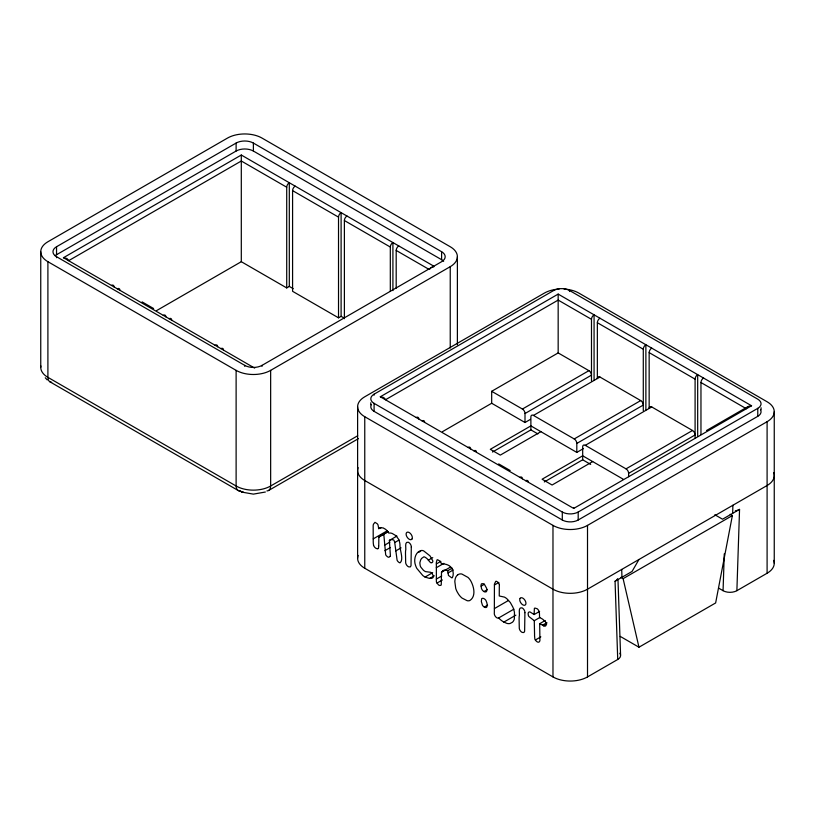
<?xml version="1.0" encoding="UTF-8"?>
<svg xmlns="http://www.w3.org/2000/svg" width="815" height="815" viewBox="0 0 815 815"><rect width="100%" height="100%" fill="white"/><g stroke="black" fill="none" stroke-linecap="round" stroke-linejoin="round"><path stroke-width="1.22" d="M40.75 251.723L40.75 367.371M373.627 545.225L373.525 544.787A10.463 6.041 60 0 1 373.28 542.994A32.794 18.928 60 0 1 373.229 541.506L373.168 525.583A12.785 7.376 60 0 1 373.453 524.218L374.981 522.303L377.284 523.8A4.472 2.577 60 0 1 378.017 524.901L378.588 527.916M499.34 584.824L499.014 583.571A2.476 1.436 60 0 0 498.373 582.531L496.559 581.35A3.301 1.905 60 0 0 495.703 581.38L494.461 584.009A12.459 7.192 60 0 0 494.42 585.007L494.348 611.963A26.192 15.118 60 0 1 494.328 612.462L494.298 613.695A3.739 2.16 60 0 0 494.43 614.469A3.321 1.915 60 0 0 495.153 616.099L495.683 616.792A3.83 2.211 60 0 0 497.211 617.943L497.822 618.116A3.454 1.997 60 0 0 498.637 617.964L513.908 609.141M452.223 568.126L447.812 570.673L448.444 575.421L451.765 577.845A2.985 1.722 60 0 0 452.356 577.652C454.261 573.943 453.059 568.208 449.452 565.844A17.767 10.259 60 0 0 441.536 564.316L440.844 562.156A2.934 1.691 60 0 0 440.232 561.26L437.614 559.732A3.005 1.732 60 0 0 436.993 559.946L436.351 562.37L436.382 581.696A3.372 1.946 60 0 0 436.646 582.501L438.46 584.875A4.33 2.506 60 0 0 439.733 585.465L440.813 585.323A3.403 1.966 60 0 0 441.251 584.834L441.496 572.262L442.963 570.653M390.232 556.329L388.908 557.266A4.411 2.547 60 0 1 387.604 556.859L386.32 555.738A3.291 1.905 60 0 1 385.678 554.73L383.967 536.036A5.511 3.179 60 0 0 383.865 535.098C383.07 533.255 380.238 535.801 379.199 536.688A3.81 2.201 60 0 0 378.843 537.146L378.741 545.785M378.731 546.203L378.496 548.149M736.882 590.681A9.77 5.644 0 0 1 723.068 590.692L724.27 553.854M732.644 513.379L732.909 505.249M735.293 510.832A9.77 5.644 0 0 0 739.551 509.385L736.882 590.681L767.098 573.24A24.419 14.1 0 0 0 773.73 560.384M429.546 269.368L430.952 267.605L433.967 266.709M730.169 514.296L732.369 515.569L715.641 602.947L638.97 647.212L620.225 636.393M746.581 407.918L748.435 406.359L751.552 405.758L558.163 294.093L380.299 396.783L573.699 508.438L751.552 405.758M638.97 559.487L632.063 571.447L615.06 581.268L617.729 659.478L587.513 676.919A24.419 14.1 0 0 1 552.977 676.919L364.763 568.259A24.419 14.1 0 0 1 358.131 555.402M520.143 598.322L520.683 597.864A4.533 2.618 60 0 1 524.982 600.339L525.532 601.419A3.861 2.231 60 0 1 525.543 604.679L524.992 605.148A4.533 2.618 60 0 1 520.704 602.672L520.143 601.592A3.861 2.231 60 0 1 520.133 598.332M457.745 574.85L458.855 574.229A13.05 7.539 60 0 1 461.85 574.025L468.034 577.438A10.33 5.96 60 0 1 470.53 580.494C473.841 586.158 476.439 596.417 469.746 600.573A12.266 7.08 60 0 1 467.199 600.716L462.034 598.078A12.225 7.06 60 0 1 458.499 594.104L457.042 591.609A13.009 7.508 60 0 1 455.717 588.338L454.831 581.625A16.901 9.76 60 0 1 457.724 574.82M380.829 527.509L378.843 528.64A18.327 10.585 60 0 1 380.452 527.926L383.05 527.865L385.495 529.261A9.322 5.389 60 0 1 387.532 531.37L388.653 533.03L390.538 533.041A15.933 9.199 60 0 1 392.178 533.448L396.07 535.75L398.535 539.194A10.34 5.97 60 0 1 399.197 540.793L399.696 542.607A44.122 25.479 60 0 1 399.951 544.349C399.564 549.891 404.087 559.334 400.073 562.849A4.024 2.323 60 0 1 398.881 562.34L398.097 561.667A3.505 2.027 60 0 1 397.099 560.221L394.725 542.525A9.658 5.573 60 0 0 394.531 541.629L393.767 539.968L392.229 539.642A30.98 17.879 60 0 0 391.485 539.683L391.292 539.703A10.87 6.276 60 0 0 389.356 540.396M56.541 246.741L236.116 143.063A12.215 7.05 0 0 1 253.383 143.063L441.608 251.723A12.215 7.05 0 0 1 441.608 261.697L262.022 365.375A12.215 7.05 0 0 1 244.755 365.375L56.541 256.715A12.215 7.05 0 0 1 56.541 246.741L56.541 254.718A12.215 7.05 0 0 0 55.114 255.706M56.541 254.718L236.116 151.04A12.215 7.05 0 0 1 253.383 151.04L441.608 259.7A12.215 7.05 0 0 1 443.645 261.269M254.667 368.105L63.448 257.713L241.301 155.023L433.611 266.057M68.623 260.698L241.301 161.003L286.717 187.226L286.717 287.919L289.305 286.422L293.217 288.683M156.612 310.596L241.301 261.697L286.717 287.919M295.173 186.126A3.668 2.119 -60 0 0 292.585 190.618L292.585 291.312L338.52 317.83L341.108 316.332L344.042 318.023M47.902 261.697L236.116 370.367A24.419 14.1 0 0 0 270.651 370.367L450.237 266.678A24.419 14.1 0 0 0 450.237 246.741L262.022 138.081A24.419 14.1 0 0 0 227.487 138.081L47.902 241.76A24.419 14.1 0 0 0 47.902 261.697L47.902 377.345A9.77 5.644 -60 0 0 51.64 382.276M374.085 411.341L374.085 403.364A11.237 6.489 0 0 1 374.085 394.185L553.67 290.507A11.237 6.489 0 0 1 569.553 290.507L757.777 399.177A11.237 6.489 0 0 1 757.777 408.346L757.777 416.322L578.192 520.001A11.237 6.489 0 0 1 562.299 520.001L374.085 411.341A11.237 6.489 0 0 1 371.324 404.78M385.485 399.768L558.163 300.083L591.486 319.317L591.486 380.758M357.693 435.76L270.651 486.005A9.77 5.644 60 0 1 266.923 490.936M268.634 490.477L358.427 438.643M442.413 431.706L491.679 403.262L491.679 391.302L558.163 352.915L588.899 370.662A3.668 2.119 60 0 1 591.486 375.145L525.003 413.531L525.003 422.506L530.453 419.358M522.415 409.048L588.899 370.662M533.468 415.426L599.952 377.039L640.702 400.572A3.668 2.119 60 0 1 643.29 405.055L576.806 443.442L576.806 452.406L583.346 448.637M492.494 452.04L530.881 429.882L537.89 433.926M540.895 431.675L500.318 455.106L490.294 449.32L530.881 425.888L576.806 452.406M373.229 538.878L387.349 530.728M379.311 536.576L387.971 531.574M378.863 537.167L387.991 531.808M396.936 536.056L389.366 540.427L390.344 554.76A7.671 4.432 60 0 1 390.242 556.35M384.507 545.215L389.937 542.077M394.725 542.525L399.055 540.029M574.218 438.949L640.702 400.572M384.874 550.695L390.324 547.548M395.642 550.991L401.072 547.853M585.272 445.336L651.745 406.95L692.505 430.483A3.668 2.119 60 0 1 695.093 434.966L628.61 473.352L628.61 476.714M418.492 552.458L420.662 551.205M544.298 481.95L582.684 459.792L590.692 464.418M592.699 461.585L552.112 485.007L542.097 479.23L582.684 455.799L623.169 479.179M430.901 562.666A3.566 2.058 60 0 0 432.857 560.985L430.014 555.881L423.647 550.869A9.811 5.664 60 0 0 421.671 550.441C415.181 551.449 413.45 560.099 415.558 565.427A11.644 6.724 60 0 0 416.832 568.412L422.771 575.512A18.103 10.452 60 0 0 425.053 577.061L428.822 578.222A35.565 20.538 60 0 0 429.963 578.314L431.991 578.181A6.846 3.953 60 0 0 432.775 577.764L433.081 577.407A2.292 1.324 60 0 0 433.254 576.582L433.081 575.573A3.943 2.272 60 0 0 431.95 573.454L431.828 573.281A3.464 1.997 60 0 0 431.329 572.782L431.166 572.639A2.751 1.589 60 0 0 430.524 572.262L425.664 571.641A7.763 4.483 60 0 1 424.33 570.928A9.658 5.583 60 0 1 423.393 570.215L420.897 567.25A5.267 3.046 60 0 1 420.173 565.569L419.847 562.798L420.622 560.078A23.88 13.784 60 0 1 421.64 558.407L423.831 556.849A3.311 1.915 60 0 1 424.615 556.991L425.746 557.664A28.016 16.178 60 0 1 426.245 558.02L426.846 558.499A5.542 3.199 60 0 1 428.354 560.18L432.755 557.643M436.331 563.96L440.732 561.413M436.3 567.729L443.869 563.359M425.053 577.061L432.694 572.65M429.963 578.314L434.334 575.798M441.496 572.262L450.155 567.26M626.022 468.859L692.505 430.483M436.3 579.119L441.74 575.971M447.914 573.016L453.313 569.899M436.922 583.102L442.382 579.954M706.554 430.493L747.569 406.838M374.085 403.364L562.299 512.024A11.237 6.489 0 0 0 578.192 512.024L757.777 408.346M481.115 586.138L481.207 584.345A3.056 1.762 60 0 1 481.655 583.774L483.071 583.662A4.737 2.73 60 0 1 484.446 584.396L486.657 588.369A8.67 5.002 60 0 1 486.8 589.581L486.687 591.038A3.321 1.915 60 0 1 486.097 591.822L485.149 591.965A4.493 2.598 60 0 1 484.018 591.558L483.081 590.895A3.301 1.905 60 0 1 482.286 590.009L481.808 589.214A2.893 1.671 60 0 1 481.461 588.379L481.115 586.138L484.405 584.233M559.09 289.05A24.419 14.1 0 0 0 544.349 293.105L364.763 396.783A24.419 14.1 0 0 0 364.763 416.72L552.977 525.39A24.419 14.1 0 0 0 587.513 525.39L767.098 421.701A24.419 14.1 0 0 0 767.098 401.764L578.884 293.105A24.419 14.1 0 0 0 564.133 289.05M494.42 585.007L498.79 582.481M484.018 591.558L487.319 589.642M484.334 607.073A4.523 2.608 60 0 0 485.669 607.521A3.576 2.068 60 0 0 486.912 606.849L487.126 605.168A12.062 6.968 60 0 0 486.983 603.487A8.17 4.717 60 0 0 486.85 602.794L486.005 600.584A3.27 1.885 60 0 0 485.343 599.687L485.139 599.483A4.432 2.557 60 0 0 482.174 598.414A3.331 1.925 60 0 0 481.645 598.811L481.349 601.582L482.409 605.148A3.352 1.936 60 0 0 483.234 606.228L484.334 607.073L487.604 605.188M494.42 608.581L508.54 600.431M498.627 617.974A20.283 11.705 60 0 0 503.853 622.09L515.864 615.152M545.194 620.51L539.683 623.689L539.927 640.417A8.16 4.717 60 0 1 539.632 641.344L539.082 642.006A3.729 2.15 60 0 1 536.229 641.089L535.374 640.009A3.097 1.783 60 0 1 534.844 638.991L534.538 635.629A22.8 13.162 60 0 0 534.569 634.814L534.273 620.704L528.935 616.558A2.822 1.63 60 0 1 528.395 615.478L528.13 613.929A3.698 2.129 60 0 1 530.086 611.994L534.131 614.551L539.622 611.382M534.273 620.704L539.775 617.525M739.551 509.385L722.548 519.206L714.826 514.754M539.683 623.699A18.378 10.605 60 0 1 542.515 625.187L546.916 622.65M620.908 577.377L623.108 578.65L732.369 515.569M542.515 625.187L543.493 625.777L546.794 623.872M535.374 640.009L540.824 636.851M265.364 492.026L253.383 494.124L241.413 492.026M377.661 548.78L378.089 548.638A2.679 1.548 60 0 0 378.496 548.149M63.448 257.713L66.932 258.487L68.592 260.392M380.299 396.783L383.702 397.516L385.434 399.35M239.243 490.875L243.247 492.219L238.143 490.477L49.929 381.817M447.812 570.673L444.909 570.082A10.748 6.204 60 0 0 442.963 570.653M503.853 622.09L506.961 623.404A14.313 8.262 60 0 0 510.19 623.465L512.431 622.242A14.853 8.578 60 0 0 514.346 618.88L514.469 612.605A15.933 9.199 60 0 0 512.859 607.104L510.333 602.54L506.879 598.75A12.816 7.396 60 0 0 504.465 597.12L499.249 595.969L499.31 586.301A7.763 4.483 60 0 0 499.371 584.834M599.952 318.227A3.668 2.119 -60 0 0 597.354 322.709L643.29 349.228L643.29 410.668M651.745 348.127A3.668 2.119 -60 0 0 649.158 352.62L695.093 379.138L695.093 438.327M703.549 378.038A3.668 2.119 -60 0 0 700.961 382.53L746.377 408.743M292.585 190.618L338.52 217.136L338.52 317.83M346.976 216.036A3.668 2.119 -60 0 0 344.388 220.529L390.314 247.047L390.314 291.098M398.78 245.947A3.668 2.119 -60 0 0 396.192 250.429L428.446 269.052M491.679 391.302L522.761 409.242A3.698 2.139 60 0 1 525.003 413.531M491.679 403.262L525.003 422.506M718.667 588.145L723.068 590.692M498.688 463.898L510.17 470.52M142.116 301.896L153.597 308.518M45.253 377.773L47.239 379.933M428.344 560.18L430.137 562.238A3.097 1.793 60 0 0 430.952 562.666M378.598 528.691L378.588 528.65A3.678 2.119 60 0 1 378.578 528.028M623.108 578.65L638.97 647.212M617.974 579.251L620.582 655.219M621.702 569.451L621.967 577.275M534.131 614.551L534.365 608.448A3.148 1.824 60 0 1 534.946 608.061L537.187 608.754A3.413 1.966 60 0 1 538.521 610.354L538.939 611.27A7.08 4.085 60 0 1 539.428 613.063L539.571 617.597A23.482 13.56 60 0 1 542.658 619.206L545.418 621.611A2.639 1.528 60 0 1 545.795 622.324L546.142 623.567A4.503 2.598 60 0 1 546.172 624.738L546.101 625.125A3.362 1.946 60 0 1 545.897 625.614A3.8 2.201 60 0 1 543.493 625.747M774.25 411.738L774.25 563.277M767.098 421.701L767.098 573.24M761.067 407.745L761.067 409.741M700.961 382.53L700.961 434.548M697.681 436.168L697.681 374.645A3.668 2.119 -60 0 0 695.093 379.138M649.158 352.62L649.158 408.447M645.877 410.027L645.877 344.745A3.668 2.119 -60 0 0 643.29 349.228M597.354 322.709L597.354 378.537M594.074 380.116L594.074 314.835A3.668 2.119 -60 0 0 591.486 319.317M587.513 525.39L587.513 676.919M582.684 459.792L582.684 446.824A3.698 2.139 60 0 1 584.925 445.133L626.368 469.063A3.698 2.139 60 0 1 628.61 473.342M578.192 512.024L578.192 520.001M573.699 507.602L573.699 508.438M569.553 290.507L569.553 291.505M562.299 512.024L562.299 520.001M558.163 294.093L558.163 352.915M552.977 525.39L552.977 676.919M530.881 429.882L530.881 416.923A3.698 2.139 60 0 1 533.122 415.232L574.565 439.153A3.698 2.139 60 0 1 576.806 443.442M457.388 256.715L457.388 344.704M450.237 266.678L450.237 348.015M441.608 251.723L441.608 259.7M396.192 250.429L396.192 288.194M392.912 290.609L392.912 242.554A3.668 2.119 -60 0 0 390.314 247.047M374.085 394.185L374.085 395.183M370.794 402.763L370.794 404.76M364.763 416.72L364.763 568.259M357.612 406.746L357.612 558.285M344.388 220.529L344.388 318.696M341.108 316.332L341.108 212.644A3.668 2.119 -60 0 0 338.52 217.136M289.305 286.422L289.305 182.743A3.668 2.119 -60 0 0 286.717 187.226M270.651 370.367L270.651 486.005A24.419 14.1 0 0 1 236.116 486.005L47.902 377.345A24.419 14.1 0 0 1 40.882 365.915M262.022 365.375L262.022 366.373M253.383 143.063L253.383 151.04M244.755 365.375L244.755 366.373M241.301 155.023L241.301 261.697M236.116 143.063L236.116 151.04M236.116 370.367L236.116 486.005A9.77 5.644 -60 0 0 239.855 490.936M56.541 256.715L56.541 257.713M117.319 288.816A3.668 2.119 -60 0 1 119.866 289.794M111.451 285.423A3.668 2.119 -60 0 1 114.039 286.921M169.123 318.726A3.668 2.119 -60 0 1 171.7 319.959M163.255 315.334A3.668 2.119 -60 0 1 165.842 316.831M220.926 348.626A3.668 2.119 -60 0 1 223.504 349.859M215.048 345.244A3.668 2.119 -60 0 1 217.646 346.732M760.538 409.772A11.237 6.489 0 0 1 757.777 416.322M358.131 467.667A24.419 14.1 0 0 0 364.763 480.524L552.977 589.194A24.419 14.1 0 0 0 587.513 589.194L767.098 485.506A24.419 14.1 0 0 0 773.73 472.649M619.787 653.253A9.77 5.644 0 0 1 617.729 659.478M617.556 578.803A9.77 5.644 0 0 1 615.06 581.258M377.589 548.627A3.983 2.292 60 0 1 373.474 545.235M416.221 417.514A3.668 2.119 -60 0 1 418.808 419.012M422.089 420.907A3.668 2.119 -60 0 1 424.635 421.885M468.024 447.425A3.668 2.119 -60 0 1 470.612 448.922M473.892 450.817A3.668 2.119 -60 0 1 476.439 451.795M519.827 477.335A3.668 2.119 -60 0 1 522.415 478.833M525.695 480.728A3.668 2.119 -60 0 1 528.273 481.96M597.364 378.272A3.668 2.119 60 0 1 599.952 377.039M649.198 407.928A3.668 2.119 60 0 1 651.745 406.95M411.3 547.099L411.015 565.712L410.302 566.934L408.651 566.832A4.625 2.669 60 0 1 407.551 566.109A3.688 2.129 60 0 1 406.695 565.162L406.451 564.805A3.443 1.987 60 0 1 405.758 563.196A3.331 1.925 60 0 1 405.676 562.758L405.493 553.67A67.075 38.723 60 0 1 405.554 551.062C406.593 548.597 403.934 541.415 408.305 542.23A4.483 2.588 60 0 1 409.364 542.943L409.65 543.208A3.769 2.18 60 0 1 410.628 544.532L410.984 545.286A3.209 1.854 60 0 1 411.208 546.101L411.3 547.099M524.911 612.686L524.626 631.309L523.923 632.522L522.262 632.43A4.625 2.669 60 0 1 521.162 631.707A3.688 2.129 60 0 1 520.306 630.759L520.062 630.392A3.443 1.987 60 0 1 519.379 628.793A3.331 1.925 60 0 1 519.287 628.355L519.104 619.257A67.075 38.723 60 0 1 519.165 616.66C520.204 614.194 517.545 607.012 521.926 607.827A4.483 2.588 60 0 1 522.986 608.54L523.261 608.805A3.769 2.18 60 0 1 524.239 610.129L524.595 610.883A3.209 1.854 60 0 1 524.829 611.698L524.911 612.686M411.932 539.092L411.381 539.55A4.533 2.618 60 0 1 407.093 537.085L406.532 536.005A3.861 2.231 60 0 1 406.522 532.735L407.072 532.277A4.533 2.618 60 0 1 411.371 534.742L411.921 535.822A3.861 2.231 60 0 1 411.932 539.092"/></g></svg>
